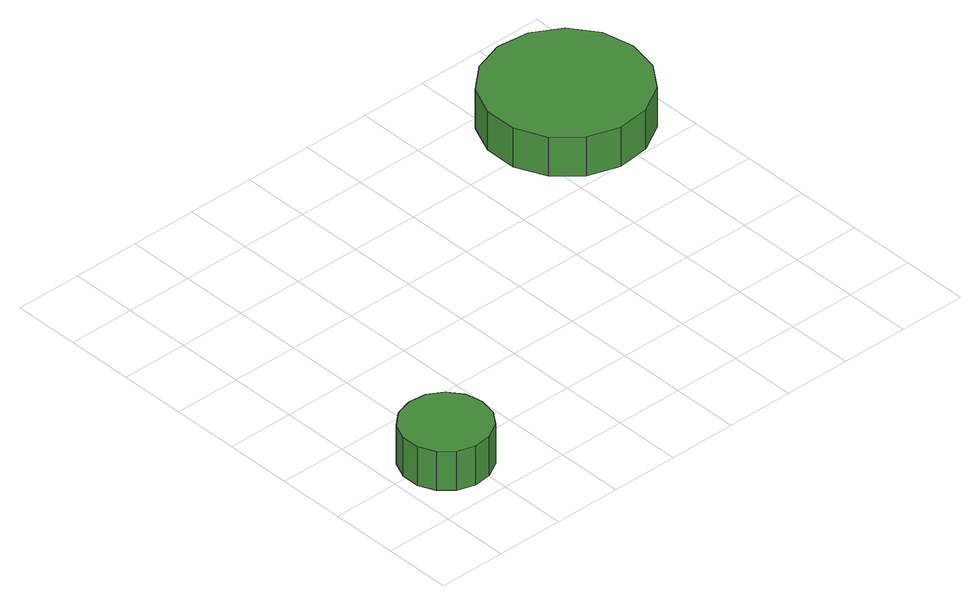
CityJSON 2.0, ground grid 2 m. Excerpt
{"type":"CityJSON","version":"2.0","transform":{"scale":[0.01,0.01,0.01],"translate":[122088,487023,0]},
"CityObjects":{
"tree1":{"type":"SolitaryVegetationObject","attributes":{"function":"something"},"geometry":[{"type":"MultiSurface","lod":"1","boundaries":[[[0,1,2,3,4,5,6,7,8,9,10,11,12,13,14]],[[15,16,17,18,19,20,21,22,23,24,25,26,27,28,29]],[[0,29,28,1]],[[1,28,27,2]],[[2,27,26,3]],[[3,26,25,4]],[[4,25,24,5]],[[5,24,23,6]],[[6,23,22,7]],[[7,22,21,8]],[[8,21,20,9]],[[9,20,19,10]],[[10,19,18,11]],[[11,18,17,12]],[[12,17,16,13]],[[13,16,15,14]],[[14,15,29,0]]]}]},
"tree2":{"type":"SolitaryVegetationObject","attributes":{"function":"something"},"geometry":[{"type":"MultiSurface","lod":"1","boundaries":[[[30,31,32,33,34,35,36,37,38,39,40,41,42,43,44]],[[45,46,47,48,49,50,51,52,53,54,55,56,57,58,59]],[[30,59,58,31]],[[31,58,57,32]],[[32,57,56,33]],[[33,56,55,34]],[[34,55,54,35]],[[35,54,53,36]],[[36,53,52,37]],[[37,52,51,38]],[[38,51,50,39]],[[39,50,49,40]],[[40,49,48,41]],[[41,48,47,42]],[[42,47,46,43]],[[43,46,45,44]],[[44,45,59,30]]]}]}
},
"vertices":[
[291,185,188],[280,237,188],[249,279,188],[203,306,188],[151,311,188],[100,295,188],[61,260,188],[39,211,188],[39,158,188],[61,110,188],[100,74,188],[151,58,188],[203,64,188],[249,90,188],[280,133,188],[280,133,63],[249,90,63],[203,64,63],[151,58,63],[100,74,63],[61,110,63],[39,158,63],[39,211,63],[61,260,63],[100,295,63],[151,311,63],[203,306,63],[249,279,63],[280,237,63],[291,185,63],
[1588,1022,196],[1568,1118,196],[1511,1196,196],[1427,1245,196],[1330,1255,196],[1238,1225,196],[1165,1160,196],[1126,1071,196],[1126,974,196],[1165,885,196],[1238,820,196],[1330,790,196],[1427,800,196],[1511,849,196],[1568,927,196],[1568,927,71],[1511,849,71],[1427,800,71],[1330,790,71],[1238,820,71],[1165,885,71],[1126,974,71],[1126,1071,71],[1165,1160,71],[1238,1225,71],[1330,1255,71],[1427,1245,71],[1511,1196,71],[1568,1118,71],[1588,1022,71]
]}
